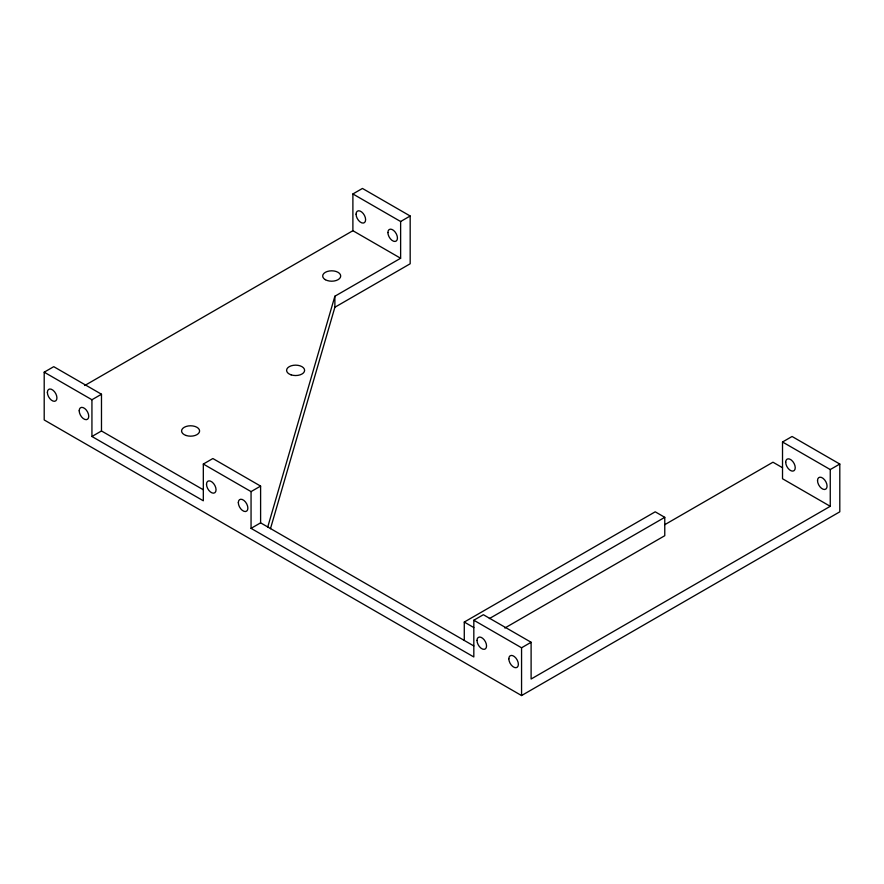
<?xml version="1.0" encoding="UTF-8"?>
<svg xmlns="http://www.w3.org/2000/svg" width="884" height="884" viewBox="0 0 884 884"><rect width="100%" height="100%" fill="white"/><g stroke="black" fill="none" stroke-linecap="round" stroke-linejoin="round"><path stroke-width="1.33" d="M267.753 526.974L334.881 296.228L400.629 258.261L400.629 221.519L352.893 193.961L352.893 230.702L84.731 385.523M270.46 528.709L334.881 307.245L334.881 296.228M782.517 442L830.253 469.559L830.253 506.311L782.517 478.752L782.517 442L792.064 436.486L839.8 464.045L839.8 511.814L521.56 695.553L44.2 419.955L44.2 372.186L53.747 366.672L101.483 394.231L101.483 430.972L203.386 489.813M352.893 193.961L362.44 188.447L410.176 216.005L410.176 263.775L334.881 307.245M44.2 372.186L91.936 399.745L101.483 394.231M400.629 221.519L410.176 216.005M91.936 399.745L91.936 436.486L101.483 430.972M91.936 436.486L203.32 500.797L203.32 464.045L212.867 458.531L260.603 486.101L260.603 522.842L473.824 645.95M203.32 464.045L251.056 491.603L260.603 486.101M251.056 491.603L251.056 528.356L260.603 522.842M464.277 640.436L464.277 622.06L655.221 511.814L664.768 517.328L664.768 535.704L504.852 628.027M251.056 528.356L473.824 656.967L473.824 620.225L483.371 614.711L531.107 642.27L531.107 679.023L830.253 506.311M489.338 618.612L664.768 517.328M664.735 524.698L772.97 462.21L782.517 467.724M473.824 620.225L521.56 647.784L531.107 642.27M830.253 469.559L839.8 464.045M352.893 230.702L400.629 258.261M464.277 622.06L473.824 627.574M521.56 647.784L521.56 695.553M387.899 232.547A6.752 3.901 60 0 0 395.06 241.454A6.752 3.901 60 0 0 395.06 231.906A6.752 3.901 60 0 0 387.899 232.547M356.075 214.171A6.752 3.901 60 0 0 363.236 223.077A6.752 3.901 60 0 0 363.236 213.53A6.752 3.901 60 0 0 356.075 214.171M817.523 480.587A6.752 3.901 60 0 0 824.684 489.493A6.752 3.901 60 0 0 824.684 479.946A6.752 3.901 60 0 0 817.523 480.587M785.699 462.21A6.752 3.901 60 0 0 792.86 471.117A6.752 3.901 60 0 0 792.86 461.57A6.752 3.901 60 0 0 785.699 462.21M206.502 484.255A6.752 3.901 60 0 0 213.663 493.161A6.752 3.901 60 0 0 213.663 483.614A6.752 3.901 60 0 0 206.502 484.255M238.326 502.631A6.752 3.901 60 0 0 245.487 511.538A6.752 3.901 60 0 0 245.487 501.99A6.752 3.901 60 0 0 238.326 502.631M47.382 392.397A6.752 3.901 60 0 0 54.543 401.303A6.752 3.901 60 0 0 54.543 391.756A6.752 3.901 60 0 0 47.382 392.397M79.206 410.762A6.752 3.901 60 0 0 86.367 419.668A6.752 3.901 60 0 0 86.367 410.121A6.752 3.901 60 0 0 79.206 410.762M508.83 658.801A6.752 3.901 60 0 0 515.991 667.718A6.752 3.901 60 0 0 515.991 658.171A6.752 3.901 60 0 0 508.83 658.801M477.006 640.436A6.752 3.901 60 0 0 484.167 649.342A6.752 3.901 60 0 0 484.167 639.795A6.752 3.901 60 0 0 477.006 640.436M325.334 279.687A9.006 5.194 0 0 0 340.395 277.355A9.006 5.194 0 0 0 329.367 270.99A9.006 5.194 0 0 0 325.334 279.687M186.093 435.481A9.006 5.194 0 0 0 199.596 430.972A9.006 5.194 0 0 0 186.093 426.475A9.006 5.194 0 0 0 186.093 435.481M291.112 374.849A9.006 5.194 0 0 0 304.615 370.341A9.006 5.194 0 0 0 291.112 365.843A9.006 5.194 0 0 0 291.112 374.849"/></g></svg>
